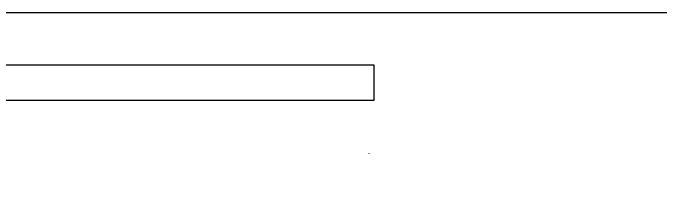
# Model space of a CAD drawing. Header units: millimetres. Extents: x -33000 to 294000, y 0 to 42408.
# Drawn here: x 56562 to 57304, y 13028 to 13245 of the extents above; entities that cross this region are included whole.
import ezdxf

# ---------------------------------------------------------------- set-up
doc = ezdxf.new("R2010")
doc.units = ezdxf.units.MM
doc.header["$LTSCALE"] = 50
doc.linetypes.add('DASHDOTX2', pattern=[2, 1, -0.5, 0, -0.5])
doc.layers.add('arch', color=8, linetype='Continuous')

msp = doc.modelspace()

# ---------------------------------------------------------------- linework, layer by layer
at = {"layer": 'arch'}
msp.add_line((58526.21, 13244.6), (56026.21, 13244.6), dxfattribs=at)
at = {"layer": 'arch', "linetype": 'Continuous', "ltscale": 4}
for p, q in [((56976.21, 13184.6), (56036.21, 13184.6)), ((56976.21, 13144.6), (56976.21, 13184.6)), ((56036.21, 13144.6), (56976.21, 13144.6))]:
    msp.add_line(p, q, dxfattribs=at)
at = {"layer": 'arch', "linetype": 'DASHDOTX2', "ltscale": 5}
msp.add_arc((56036.21, 13184.6), 940, 270, 360, dxfattribs=at)

doc.saveas('drawing.dxf')
